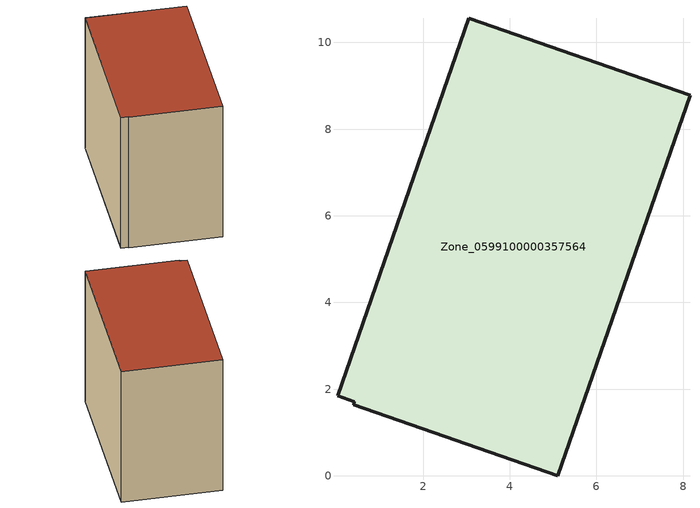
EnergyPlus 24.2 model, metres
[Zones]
Zone_0599100000357564
 floor ground (C_G): 5.11,0 0.39,1.64 0.41,1.71 0.02,1.85 3.05,10.56 8.16,8.78 z0
 wall outside (C_F): 5.11,0 8.16,8.78 3.05,10.56 0.02,1.85 0.41,1.71 0.39,1.64 5.11,0 z0:8.32
 roof outside (C_R): 0.39,1.64 5.11,0 8.16,8.78 3.05,10.56 0.02,1.85 0.41,1.71 z8.32
[BUILDING]
Pand.0599100000357564: North Axis=0; Terrain=City; Loads Convergence Tolerance Value=0.04; Temperature Convergence Tolerance Value=0.4; Solar Distribution=FullExterior; Maximum Number of Warmup Days=25; Minimum Number of Warmup Days=1
[Site:Location]
Rotterdam.The.Hague.AP_ZH_NLD Design_Conditions: Latitude=51.96; Longitude=4.45; Time Zone=1; Elevation=-4.5
[SITE:GROUNDTEMPERATURE:BUILDINGSURFACE]
18, 18, 18, 18, 18, 18, 18, 18, 18, 18, 18, 18
[MATERIAL] Thermal Absorptance=0.9; Solar Absorptance=0.7; Visible Absorptance=0.7
Name | Roughness | Thickness | Conductivity | Density | Specific Heat
G.TI.1992-2005 | MediumSmooth | 0.15 | 0.06 | 540 | 1210
F.TI.1992-2005 | Rough | 0.3 | 0.12 | 1920 | 840
R.TI.1992-2005 | MediumRough | 0.2 | 0.08 | 1500 | 1000
[CONSTRUCTION]
C_G: G.TI.1992-2005
C_F: F.TI.1992-2005
C_R: R.TI.1992-2005
[ZONE]
Zone_0599100000357564: Type=1; Multiplier=1; Ceiling Height=Autocalculate; Volume=Autocalculate; Floor Area=autocalculate; Part of Total Floor Area=Yes
[ZONEINFILTRATION:DESIGNFLOWRATE]
Infil_Zone_0599100000357564: Zone or ZoneList or Space or SpaceList=Zone_0599100000357564; Schedule=AlwaysOn; Design Flow Rate Calculation Method=Flow/Area; Flow Rate per Floor Area=0.0015; Constant Term Coefficient=1; Temperature Term Coefficient=0; Velocity Term Coefficient=0; Velocity Squared Term Coefficient=0
[HVACTEMPLATE:ZONE:IDEALLOADSAIRSYSTEM]
Zone_0599100000357564: Maximum Heating Supply Air Temperature=50; Minimum Cooling Supply Air Temperature=13; Maximum Heating Supply Air Humidity Ratio=0.0156; Minimum Cooling Supply Air Humidity Ratio=0.0077; Heating Limit=NoLimit; Cooling Limit=NoLimit; Dehumidification Control Type=ConstantSensibleHeatRatio; Cooling Sensible Heat Ratio=0.7; Dehumidification Setpoint=60; Humidification Control Type=None; Humidification Setpoint=30; Outdoor Air Method=None; Outdoor Air Flow Rate per Person=0.00944; Outdoor Air Flow Rate per Zone Floor Area=0; Outdoor Air Flow Rate per Zone=0; Demand Controlled Ventilation Type=None; Outdoor Air Economizer Type=NoEconomizer; Heat Recovery Type=None; Sensible Heat Recovery Effectiveness=0.7; Latent Heat Recovery Effectiveness=0.65
[ZONECONTROL:THERMOSTAT]
ThermostatControl_Zone_0599100000357564: Zone or ZoneList=Zone_0599100000357564; Control Type Schedule=DualSetpointControlType; Control 1=Thermostat_Zone_0599100000357564; Temperature Difference Between Cutout And Setpoint=0
[THERMOSTATSETPOINT:DUALSETPOINT]
Thermostat_Zone_0599100000357564: Heating Setpoint Temperature Schedule=HeatingSetpoint_Zone_0599100000357564; Cooling Setpoint Temperature Schedule=CoolingSetpoint_Zone_0599100000357564
[SCHEDULE:COMPACT]
HeatingSetpoint_Zone_0599100000357564: Through: 12/31, For: AllDays, Until: 24:00, 21
CoolingSetpoint_Zone_0599100000357564: Through: 12/31, For: AllDays, Until: 24:00, 24
DualSetpointControlType: Through: 12/31, For: AllDays, Until: 24:00, 4
AlwaysOn: Through: 12/31, For: AllDays, Until: 24:00, 1
